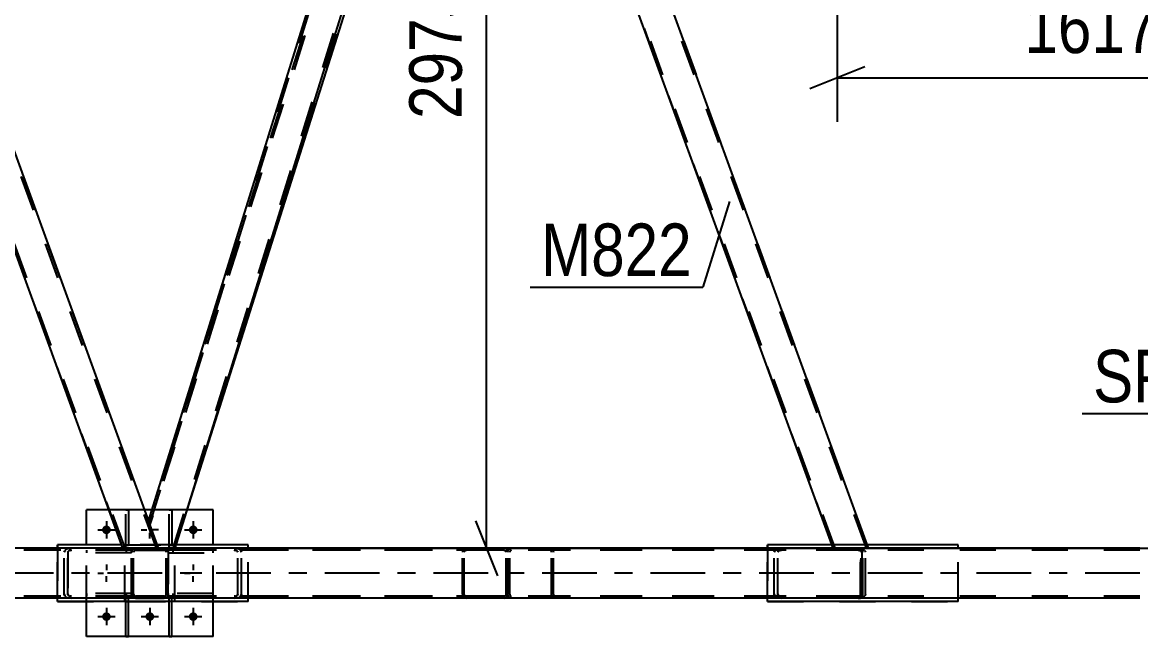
# Model space of a CAD drawing. Header units: millimetres. Extents: x -834 to 355, y -855 to -14.
# Drawn here: x 253.6 to 314.5, y -117.5 to -84.1 of the extents above; entities that cross this region are included whole.
import ezdxf

# ---------------------------------------------------------------- set-up
doc = ezdxf.new("R2010")
doc.units = ezdxf.units.MM
doc.linetypes.add('DXK_LINE_DOT2', pattern=[3.9198, 1.9599, -1.9599])
doc.linetypes.add('DXK_LINE_DOT3', pattern=[5.9187, 2.979, -0.9799, 0.9799, -0.9799])
doc.styles.add('Arial Narrow', font='ARIALN.TTF', dxfattribs={"height": 0.2})

# ---------------------------------------------------------------- blocks, each defined once
blk = doc.blocks.new('Part-570384938-11401 - 10424')
at = {"color": 7, "linetype": 'DXK_LINE_DOT2'}
for p, q in [((259.215, -112.837), (259.215, -110.635)), ((259.215, -110.635), (259.361, -110.635)), ((259.361, -110.635), (259.361, -112.837)), ((259.215, -112.564), (259.361, -112.564)), ((259.361, -112.837), (259.215, -112.837))]:
    blk.add_line(p, q, dxfattribs=at)
blk = doc.blocks.new('Bolt-570384938-10509 - 10424')
at = {"linetype": 'Continuous'}
for points in [[(258.394, -111.726, -1), (257.922, -111.726, -1)], [(263.122, -111.726, -1), (262.649, -111.726, -1)], [(258.394, -116.453, -1), (257.922, -116.453, -1)], [(260.758, -116.453, -1), (260.285, -116.453, -1)], [(263.122, -116.453, -1), (262.649, -116.453, -1)]]:
    blk.add_hatch(color=1, dxfattribs=at).paths.add_polyline_path(points)
at = {"color": 1, "linetype": 'Continuous'}
for p, q in [((258.158, -111.253), (258.158, -112.199)), ((260.522, -111.253), (260.522, -111.568)), ((262.885, -111.253), (262.885, -112.199)), ((257.685, -111.726), (258.631, -111.726)), ((260.049, -111.726), (260.364, -111.726)), ((260.522, -112.199), (260.522, -111.884)), ((260.994, -111.726), (260.68, -111.726)), ((262.413, -111.726), (263.358, -111.726)), ((258.158, -113.617), (258.158, -113.932)), ((262.885, -113.617), (262.885, -113.932)), ((257.685, -114.089), (258, -114.089)), ((258.158, -114.562), (258.158, -114.247)), ((258.631, -114.089), (258.316, -114.089)), ((262.413, -114.089), (262.727, -114.089)), ((262.885, -114.562), (262.885, -114.247)), ((263.358, -114.089), (263.043, -114.089)), ((258.158, -115.98), (258.158, -116.926)), ((260.522, -115.98), (260.522, -116.926)), ((262.885, -115.98), (262.885, -116.926)), ((257.685, -116.453), (258.631, -116.453)), ((260.049, -116.453), (260.994, -116.453)), ((262.413, -116.453), (263.358, -116.453))]:
    blk.add_line(p, q, dxfattribs=at)
blk = doc.blocks.new('Part-570384938-10904 - 10424')
at = {"color": 7, "linetype": 'DXK_LINE_DOT2'}
for p, q in [((263.976, -115.199), (261.522, -115.199)), ((261.522, -115.199), (261.522, -115.344)), ((261.522, -115.344), (263.976, -115.344)), ((261.794, -115.344), (261.794, -115.199)), ((263.976, -115.344), (263.976, -115.199))]:
    blk.add_line(p, q, dxfattribs=at)
blk = doc.blocks.new('Part-570384938-10875 - 10424')
at = {"color": 2, "linetype": 'Continuous'}
for p, q in [((314.467, -112.728), (1.806, -112.727)), ((314.467, -115.455), (1.806, -115.455))]:
    blk.add_line(p, q, dxfattribs=at)
at = {"color": 7, "linetype": 'DXK_LINE_DOT2'}
for p, q in [((314.467, -112.728), (299.458, -112.728)), ((314.467, -112.837), (-0.012, -112.836)), ((314.467, -115.346), (-0.012, -115.346))]:
    blk.add_line(p, q, dxfattribs=at)
at = {"color": 7, "linetype": 'DXK_LINE_DOT3'}
blk.add_line((314.467, -114.091), (-0.012, -114.091), dxfattribs=at)
blk = doc.blocks.new('Part-570384938-11340 - 10424')
at = {"color": 7, "linetype": 'DXK_LINE_DOT2'}
for p, q in [((280.159, -112.744), (280.235, -112.728)), ((299.119, -112.728), (280.235, -112.728)), ((282.319, -112.728), (282.395, -112.744)), ((294.951, -112.728), (294.799, -112.744)), ((299.119, -112.728), (299.253, -112.742)), ((280.036, -112.946), (280.051, -112.862)), ((280.036, -115.237), (280.036, -112.946)), ((280.051, -112.862), (280.094, -112.792)), ((280.094, -112.792), (280.159, -112.744)), ((280.143, -112.904), (280.135, -112.946)), ((280.135, -115.237), (280.135, -112.946)), ((280.164, -112.869), (280.143, -112.904)), ((280.197, -112.845), (280.164, -112.869)), ((280.235, -112.837), (280.197, -112.845)), ((299.119, -112.837), (280.235, -112.837)), ((282.357, -112.845), (282.319, -112.837)), ((282.389, -112.869), (282.357, -112.845)), ((282.411, -112.904), (282.389, -112.869)), ((282.395, -112.744), (282.459, -112.792)), ((282.418, -112.946), (282.411, -112.904)), ((282.418, -115.237), (282.418, -112.946)), ((282.459, -112.792), (282.502, -112.862)), ((282.502, -112.862), (282.518, -112.946)), ((282.518, -115.237), (282.518, -112.946)), ((294.584, -112.862), (294.554, -112.946)), ((294.554, -115.237), (294.554, -112.946)), ((294.752, -112.946), (294.767, -112.904)), ((294.752, -115.237), (294.752, -112.946)), ((294.875, -112.845), (294.951, -112.837)), ((299.119, -112.837), (299.195, -112.845)), ((299.195, -112.845), (299.26, -112.869)), ((299.253, -115.44), (299.253, -112.742)), ((299.262, -112.744), (299.253, -112.742)), ((299.26, -115.314), (299.26, -112.869)), ((299.26, -112.869), (299.278, -112.904)), ((299.327, -112.792), (299.262, -112.744)), ((299.278, -112.904), (299.286, -112.946)), ((299.286, -115.237), (299.286, -112.946)), ((299.37, -112.862), (299.327, -112.792)), ((299.385, -112.946), (299.37, -112.862)), ((299.385, -115.237), (299.385, -112.946)), ((280.051, -115.32), (280.036, -115.237)), ((280.094, -115.391), (280.051, -115.32)), ((280.159, -115.438), (280.094, -115.391)), ((280.135, -115.237), (280.143, -115.278)), ((280.143, -115.278), (280.164, -115.314)), ((280.235, -115.455), (280.159, -115.438)), ((280.164, -115.314), (280.197, -115.337)), ((280.197, -115.337), (280.235, -115.346)), ((299.119, -115.346), (280.235, -115.346)), ((299.119, -115.455), (280.235, -115.455)), ((282.319, -115.346), (282.357, -115.337)), ((282.395, -115.438), (282.319, -115.455)), ((282.357, -115.337), (282.389, -115.314)), ((282.389, -115.314), (282.411, -115.278)), ((282.459, -115.391), (282.395, -115.438)), ((282.411, -115.278), (282.418, -115.237)), ((282.502, -115.32), (282.459, -115.391)), ((282.518, -115.237), (282.502, -115.32)), ((294.554, -115.237), (294.584, -115.32)), ((294.767, -115.278), (294.752, -115.237)), ((294.799, -115.438), (294.951, -115.455)), ((294.951, -115.346), (294.875, -115.337)), ((299.195, -115.337), (299.119, -115.346)), ((299.119, -115.455), (299.253, -115.44)), ((299.26, -115.314), (299.195, -115.337)), ((299.253, -115.44), (299.262, -115.438)), ((299.278, -115.278), (299.26, -115.314)), ((299.262, -115.438), (299.327, -115.391)), ((299.286, -115.237), (299.278, -115.278)), ((299.327, -115.391), (299.37, -115.32)), ((299.37, -115.32), (299.385, -115.237))]:
    blk.add_line(p, q, dxfattribs=at)
for centre, radius, start, end in [((294.86, -113.111), 0.371, 99.5182, 138.0638), ((294.905, -113.028), 0.186, 99.5182, 138.0638), ((294.86, -115.072), 0.371, 221.93623, 260.48184), ((294.905, -115.154), 0.186, 221.93623, 260.48184)]:
    blk.add_arc(centre, radius, start, end, dxfattribs=at)
blk = doc.blocks.new('Part-570384938-10752 - 10424')
at = {"color": 7, "linetype": 'DXK_LINE_DOT2'}
for p, q in [((280.003, -58.637), (278.068, -58.637)), ((278.068, -58.637), (297.756, -112.728)), ((297.872, -112.728), (278.184, -58.637)), ((299.574, -112.728), (279.887, -58.637)), ((299.69, -112.728), (280.003, -58.637)), ((297.756, -112.728), (299.69, -112.728)), ((297.773, -112.728), (297.756, -112.728))]:
    blk.add_line(p, q, dxfattribs=at)
blk = doc.blocks.new('Part-570384938-10775 - 10424')
at = {"color": 7, "linetype": 'DXK_LINE_DOT2'}
for p, q in [((265.882, -112.546), (255.493, -112.546)), ((255.493, -112.546), (255.493, -115.637)), ((265.882, -115.637), (265.882, -112.546)), ((255.493, -115.637), (265.882, -115.637))]:
    blk.add_line(p, q, dxfattribs=at)
blk = doc.blocks.new('Part-570384938-10821 - 10424')
at = {"color": 7, "linetype": 'DXK_LINE_DOT2'}
for p, q in [((259.74, -112.726), (259.656, -112.742)), ((259.656, -112.742), (259.74, -112.726)), ((261.303, -112.726), (259.74, -112.726)), ((261.387, -112.742), (261.303, -112.726)), ((261.303, -112.726), (261.387, -112.742)), ((259.538, -112.861), (259.522, -112.944)), ((259.522, -112.944), (259.538, -112.861)), ((259.522, -115.235), (259.522, -112.944)), ((259.639, -112.902), (259.631, -112.944)), ((259.631, -115.235), (259.631, -112.944)), ((259.663, -112.867), (259.639, -112.902)), ((259.698, -112.843), (259.663, -112.867)), ((259.74, -112.835), (259.698, -112.843)), ((261.303, -112.835), (259.74, -112.835)), ((261.345, -112.843), (261.303, -112.835)), ((261.381, -112.867), (261.345, -112.843)), ((261.404, -112.902), (261.381, -112.867)), ((261.413, -112.944), (261.404, -112.902)), ((261.413, -115.235), (261.413, -112.944)), ((261.522, -112.944), (261.505, -112.861)), ((261.505, -112.861), (261.522, -112.944)), ((261.522, -115.235), (261.522, -112.944)), ((259.522, -115.235), (259.538, -115.318)), ((259.538, -115.318), (259.522, -115.235)), ((259.631, -115.235), (259.639, -115.277)), ((259.639, -115.277), (259.663, -115.312)), ((259.656, -115.437), (259.74, -115.453)), ((259.74, -115.453), (259.656, -115.437)), ((259.663, -115.312), (259.698, -115.336)), ((259.698, -115.336), (259.74, -115.344)), ((261.303, -115.344), (259.74, -115.344)), ((261.303, -115.453), (259.74, -115.453)), ((261.303, -115.344), (261.345, -115.336)), ((261.303, -115.453), (261.387, -115.437)), ((261.387, -115.437), (261.303, -115.453)), ((261.345, -115.336), (261.381, -115.312)), ((261.381, -115.312), (261.404, -115.277)), ((261.404, -115.277), (261.413, -115.235)), ((261.505, -115.318), (261.522, -115.235)), ((261.522, -115.235), (261.505, -115.318))]:
    blk.add_line(p, q, dxfattribs=at)
at = {"color": 7, "linetype": 'DXK_LINE_DOT3'}
blk.add_line((260.522, -114.089), (260.522, -114.089), dxfattribs=at)
at = {"color": 7, "linetype": 'DXK_LINE_DOT2'}
for centre, start, end in [((259.74, -112.944), 112.50001, 157.50001), ((259.74, -112.944), 112.50001, 157.50001), ((261.303, -112.944), 22.50001, 67.50001), ((261.303, -112.944), 22.50001, 67.50001), ((259.74, -115.235), 202.50001, 247.50001), ((259.74, -115.235), 202.50001, 247.50001), ((261.303, -115.235), 292.50001, 337.50001), ((261.303, -115.235), 292.50001, 337.50001)]:
    blk.add_arc(centre, 0.218, start, end, dxfattribs=at)
blk = doc.blocks.new('Part-570384938-10836 - 10424')
at = {"color": 2, "linetype": 'Continuous'}
for p, q in [((277.755, -57.727), (277.737, -57.727)), ((277.755, -57.727), (279.529, -57.727)), ((279.672, -57.727), (279.529, -57.727)), ((299.69, -112.728), (279.672, -57.727)), ((297.755, -112.728), (278.44, -59.659))]:
    blk.add_line(p, q, dxfattribs=at)
at = {"color": 7, "linetype": 'DXK_LINE_DOT2'}
for p, q in [((278.44, -59.659), (277.737, -57.727)), ((297.872, -112.728), (277.853, -57.727)), ((299.574, -112.728), (279.556, -57.727)), ((279.654, -57.727), (279.604, -57.727)), ((279.672, -57.727), (279.654, -57.727)), ((297.755, -112.728), (299.69, -112.728)), ((297.755, -112.728), (297.773, -112.728))]:
    blk.add_line(p, q, dxfattribs=at)
blk = doc.blocks.new('Part-570384938-10841 - 10424')
at = {"color": 2, "linetype": 'Continuous'}
for p, q in [((239.057, -57.727), (239.04, -57.727)), ((240.831, -57.727), (239.057, -57.727)), ((240.975, -57.727), (240.831, -57.727)), ((240.975, -57.727), (260.455, -111.25)), ((259.058, -112.728), (239.743, -59.659))]:
    blk.add_line(p, q, dxfattribs=at)
at = {"color": 7, "linetype": 'DXK_LINE_DOT2'}
for p, q in [((239.743, -59.659), (239.04, -57.727)), ((259.174, -112.728), (239.156, -57.727)), ((260.877, -112.728), (240.858, -57.727)), ((240.957, -57.727), (240.907, -57.727)), ((240.975, -57.727), (240.957, -57.727)), ((260.993, -112.728), (260.455, -111.25)), ((259.058, -112.728), (260.993, -112.728)), ((259.058, -112.728), (259.076, -112.728))]:
    blk.add_line(p, q, dxfattribs=at)
blk = doc.blocks.new('Part-570384938-10870 - 10424')
at = {"color": 7, "linetype": 'DXK_LINE_DOT2'}
for p, q in [((314.467, -112.728), (0.163, -112.728)), ((314.467, -112.837), (0.163, -112.837)), ((314.467, -115.346), (0.163, -115.346)), ((314.467, -115.455), (23.308, -115.455)), ((304.58, -115.455), (216.795, -115.455))]:
    blk.add_line(p, q, dxfattribs=at)
at = {"color": 2, "linetype": 'Continuous'}
blk.add_line((314.467, -115.455), (304.58, -115.455), dxfattribs=at)
blk = doc.blocks.new('Part-570384938-10898 - 10424')
at = {"color": 2, "linetype": 'Continuous'}
for p, q in [((257.067, -112.546), (257.067, -110.635)), ((258.296, -110.635), (257.067, -110.635)), ((260.647, -110.635), (260.231, -110.635)), ((263.976, -110.635), (262.572, -110.635)), ((263.976, -112.546), (263.976, -110.635)), ((257.067, -117.544), (257.067, -115.637)), ((263.976, -117.544), (263.976, -115.637)), ((263.976, -117.544), (257.067, -117.544))]:
    blk.add_line(p, q, dxfattribs=at)
at = {"color": 7, "linetype": 'DXK_LINE_DOT2'}
for p, q in [((260.231, -110.635), (258.296, -110.635)), ((262.572, -110.635), (260.647, -110.635)), ((257.067, -115.637), (257.067, -112.546)), ((263.976, -115.637), (263.976, -112.546))]:
    blk.add_line(p, q, dxfattribs=at)
blk = doc.blocks.new('Part-570384938-10901 - 10424')
at = {"color": 7, "linetype": 'DXK_LINE_DOT2'}
for p, q in [((259.522, -112.835), (257.067, -112.835)), ((257.067, -112.835), (257.067, -112.98)), ((259.522, -112.98), (257.067, -112.98)), ((259.249, -112.98), (259.249, -112.835)), ((259.522, -112.98), (259.522, -112.835))]:
    blk.add_line(p, q, dxfattribs=at)
blk = doc.blocks.new('Part-570384938-10907 - 10424')
at = {"color": 7, "linetype": 'DXK_LINE_DOT2'}
for p, q in [((263.976, -112.835), (261.522, -112.835)), ((261.522, -112.835), (261.522, -112.98)), ((261.522, -112.98), (263.976, -112.98)), ((261.794, -112.98), (261.794, -112.835)), ((263.976, -112.98), (263.976, -112.835))]:
    blk.add_line(p, q, dxfattribs=at)
blk = doc.blocks.new('Part-570384938-10946 - 10424')
at = {"color": 7, "linetype": 'DXK_LINE_DOT2'}
for p, q in [((261.579, -112.837), (261.579, -110.635)), ((261.579, -110.635), (261.724, -110.635)), ((261.724, -110.635), (261.724, -112.837)), ((261.579, -112.564), (261.724, -112.564)), ((261.724, -112.837), (261.579, -112.837))]:
    blk.add_line(p, q, dxfattribs=at)
blk = doc.blocks.new('Part-570384938-10957 - 10424')
at = {"color": 2, "linetype": 'Continuous'}
for p, q in [((258.992, -112.546), (255.493, -112.546)), ((255.493, -112.728), (255.493, -112.546)), ((265.882, -112.546), (261.956, -112.546)), ((265.882, -112.728), (265.882, -112.546)), ((255.493, -115.637), (255.493, -115.455)), ((265.882, -115.637), (255.493, -115.637)), ((265.882, -115.637), (265.882, -115.455))]:
    blk.add_line(p, q, dxfattribs=at)
at = {"color": 7, "linetype": 'DXK_LINE_DOT2'}
for p, q in [((255.493, -115.455), (255.493, -112.728)), ((261.956, -112.546), (258.992, -112.546)), ((265.882, -115.455), (265.882, -112.728))]:
    blk.add_line(p, q, dxfattribs=at)
blk = doc.blocks.new('Part-570384938-11031 - 10424')
at = {"color": 7, "linetype": 'DXK_LINE_DOT2'}
for p, q in [((259.522, -115.199), (257.067, -115.199)), ((257.067, -115.199), (257.067, -115.344)), ((259.522, -115.344), (257.067, -115.344)), ((259.249, -115.344), (259.249, -115.199)), ((259.522, -115.344), (259.522, -115.199))]:
    blk.add_line(p, q, dxfattribs=at)
blk = doc.blocks.new('Part-570384938-11038 - 10424')
at = {"color": 7, "linetype": 'DXK_LINE_DOT2'}
for p, q in [((222.256, -112.728), (222.104, -112.744)), ((259.527, -112.728), (222.256, -112.728)), ((226.576, -112.744), (226.424, -112.728)), ((256.102, -112.744), (256.254, -112.728)), ((259.527, -115.455), (259.527, -112.728)), ((221.889, -112.862), (221.859, -112.946)), ((221.859, -115.237), (221.859, -112.946)), ((222.057, -112.946), (222.072, -112.904)), ((222.057, -115.237), (222.057, -112.946)), ((222.18, -112.845), (222.256, -112.837)), ((259.527, -112.837), (222.256, -112.837)), ((226.424, -112.837), (226.5, -112.845)), ((226.608, -112.904), (226.623, -112.946)), ((226.623, -115.237), (226.623, -112.946)), ((226.821, -112.946), (226.791, -112.862)), ((226.821, -115.237), (226.821, -112.946)), ((255.857, -112.946), (255.887, -112.862)), ((255.857, -115.237), (255.857, -112.946)), ((256.07, -112.904), (256.055, -112.946)), ((256.055, -112.946), (256.055, -115.237)), ((256.254, -112.837), (256.178, -112.845)), ((221.859, -115.237), (221.889, -115.32)), ((222.072, -115.278), (222.057, -115.237)), ((222.104, -115.438), (222.256, -115.455)), ((222.256, -115.346), (222.18, -115.337)), ((259.527, -115.346), (222.256, -115.346)), ((259.527, -115.455), (222.256, -115.455)), ((226.5, -115.337), (226.424, -115.346)), ((226.424, -115.455), (226.576, -115.438)), ((226.623, -115.237), (226.608, -115.278)), ((226.791, -115.32), (226.821, -115.237)), ((255.887, -115.32), (255.857, -115.237)), ((256.055, -115.237), (256.07, -115.278)), ((256.254, -115.455), (256.102, -115.438)), ((256.178, -115.337), (256.254, -115.346))]:
    blk.add_line(p, q, dxfattribs=at)
for centre, radius, start, end in [((222.165, -113.11), 0.371, 99.5182, 138.0638), ((222.21, -113.028), 0.186, 99.5182, 138.0638), ((226.47, -113.028), 0.186, 41.93623, 80.48184), ((226.515, -113.11), 0.371, 41.93623, 80.48184), ((256.163, -113.11), 0.371, 99.5182, 138.0638), ((256.208, -113.028), 0.186, 99.5182, 138.0638), ((222.165, -115.072), 0.371, 221.93623, 260.48184), ((222.21, -115.154), 0.186, 221.93623, 260.48184), ((226.47, -115.154), 0.186, 279.5182, 318.0638), ((226.515, -115.072), 0.371, 279.5182, 318.0638), ((256.163, -115.072), 0.371, 221.93623, 260.48184), ((256.208, -115.154), 0.186, 221.93623, 260.48184)]:
    blk.add_arc(centre, radius, start, end, dxfattribs=at)
blk = doc.blocks.new('Part-570384938-11044 - 10424')
at = {"color": 7, "linetype": 'DXK_LINE_DOT2'}
for p, q in [((259.745, -112.726), (259.662, -112.743)), ((259.662, -112.743), (259.745, -112.726)), ((261.309, -112.726), (259.745, -112.726)), ((261.392, -112.743), (261.309, -112.726)), ((261.309, -112.726), (261.392, -112.743)), ((259.527, -112.944), (259.544, -112.861)), ((259.543, -112.862), (259.527, -112.944)), ((259.527, -115.235), (259.527, -112.944)), ((259.544, -112.861), (259.543, -112.862)), ((259.644, -112.902), (259.636, -112.944)), ((259.636, -115.235), (259.636, -112.944)), ((259.668, -112.867), (259.644, -112.902)), ((259.703, -112.843), (259.668, -112.867)), ((259.745, -112.835), (259.703, -112.843)), ((259.745, -112.835), (261.309, -112.835)), ((261.309, -112.835), (259.745, -112.835)), ((261.351, -112.843), (261.309, -112.835)), ((261.386, -112.867), (261.351, -112.843)), ((261.41, -112.902), (261.386, -112.867)), ((261.418, -112.944), (261.41, -112.902)), ((261.418, -115.235), (261.418, -112.944)), ((261.511, -112.862), (261.51, -112.861)), ((261.51, -112.861), (261.527, -112.944)), ((261.527, -112.944), (261.511, -112.862)), ((261.527, -115.235), (261.527, -112.944)), ((259.527, -115.235), (259.544, -115.318)), ((259.544, -115.318), (259.527, -115.235)), ((259.636, -115.235), (259.644, -115.277)), ((259.644, -115.277), (259.668, -115.312)), ((259.662, -115.437), (259.745, -115.453)), ((259.745, -115.453), (259.662, -115.437)), ((259.668, -115.312), (259.703, -115.336)), ((259.703, -115.336), (259.745, -115.344)), ((259.745, -115.344), (261.309, -115.344)), ((259.745, -115.344), (261.309, -115.344)), ((259.745, -115.453), (261.309, -115.453)), ((259.745, -115.453), (261.309, -115.453)), ((261.309, -115.344), (261.351, -115.336)), ((261.309, -115.453), (261.392, -115.437)), ((261.392, -115.437), (261.309, -115.453)), ((261.351, -115.336), (261.386, -115.312)), ((261.386, -115.312), (261.41, -115.277)), ((261.41, -115.277), (261.418, -115.235)), ((261.51, -115.318), (261.527, -115.235)), ((261.527, -115.235), (261.51, -115.318))]:
    blk.add_line(p, q, dxfattribs=at)
for centre, start, end in [((259.745, -112.944), 112.50001, 157.50001), ((259.745, -112.944), 112.50001, 157.50001), ((261.309, -112.944), 22.50001, 67.50001), ((261.309, -112.944), 22.50001, 67.50001), ((259.745, -115.235), 202.50001, 247.50001), ((259.745, -115.235), 202.50001, 247.50001), ((261.309, -115.235), 292.50001, 337.50001), ((261.309, -115.235), 292.50001, 337.50001)]:
    blk.add_arc(centre, 0.218, start, end, dxfattribs=at)
blk = doc.blocks.new('Part-570384938-11114 - 10424')
at = {"color": 7, "linetype": 'DXK_LINE_DOT2'}
for p, q in [((241.306, -58.637), (239.371, -58.637)), ((239.371, -58.637), (259.058, -112.728)), ((259.174, -112.728), (239.487, -58.637)), ((260.877, -112.728), (241.189, -58.637)), ((260.993, -112.728), (241.306, -58.637)), ((259.058, -112.728), (260.993, -112.728)), ((259.076, -112.728), (259.058, -112.728))]:
    blk.add_line(p, q, dxfattribs=at)
blk = doc.blocks.new('Part-570384938-11147 - 10424')
at = {"color": 7, "linetype": 'DXK_LINE_DOT2'}
for p, q in [((241.461, -112.744), (241.537, -112.728)), ((259.527, -112.728), (241.537, -112.728)), ((243.622, -112.728), (243.698, -112.744)), ((256.253, -112.728), (256.101, -112.744)), ((259.527, -115.455), (259.527, -112.728)), ((241.339, -112.946), (241.354, -112.862)), ((241.339, -115.237), (241.339, -112.946)), ((241.354, -112.862), (241.397, -112.791)), ((241.397, -112.791), (241.461, -112.744)), ((241.446, -112.904), (241.438, -112.946)), ((241.438, -115.237), (241.438, -112.946)), ((241.467, -112.869), (241.446, -112.904)), ((241.499, -112.845), (241.467, -112.869)), ((241.537, -112.837), (241.499, -112.845)), ((259.527, -112.837), (241.537, -112.837)), ((243.66, -112.845), (243.622, -112.837)), ((243.692, -112.869), (243.66, -112.845)), ((243.713, -112.904), (243.692, -112.869)), ((243.698, -112.744), (243.762, -112.791)), ((243.721, -112.946), (243.713, -112.904)), ((243.721, -115.237), (243.721, -112.946)), ((243.762, -112.791), (243.805, -112.862)), ((243.805, -112.862), (243.82, -112.946)), ((243.82, -115.237), (243.82, -112.946)), ((255.886, -112.862), (255.856, -112.946)), ((255.856, -115.237), (255.856, -112.946)), ((256.055, -112.946), (256.07, -112.904)), ((256.055, -115.237), (256.055, -112.946)), ((256.177, -112.845), (256.253, -112.837)), ((241.354, -115.32), (241.339, -115.237)), ((241.397, -115.391), (241.354, -115.32)), ((241.461, -115.438), (241.397, -115.391)), ((241.438, -115.237), (241.446, -115.278)), ((241.446, -115.278), (241.467, -115.314)), ((241.537, -115.455), (241.461, -115.438)), ((241.467, -115.314), (241.499, -115.337)), ((241.499, -115.337), (241.537, -115.346)), ((259.527, -115.346), (241.537, -115.346)), ((259.527, -115.455), (241.537, -115.455)), ((243.622, -115.346), (243.66, -115.337)), ((243.698, -115.438), (243.622, -115.455)), ((243.66, -115.337), (243.692, -115.314)), ((243.692, -115.314), (243.713, -115.278)), ((243.762, -115.391), (243.698, -115.438)), ((243.713, -115.278), (243.721, -115.237)), ((243.805, -115.32), (243.762, -115.391)), ((243.82, -115.237), (243.805, -115.32)), ((255.856, -115.237), (255.886, -115.32)), ((256.07, -115.278), (256.055, -115.237)), ((256.101, -115.438), (256.253, -115.455)), ((256.253, -115.346), (256.177, -115.337))]:
    blk.add_line(p, q, dxfattribs=at)
for centre, radius, start, end in [((256.163, -113.11), 0.371, 99.5182, 138.0638), ((256.208, -113.028), 0.186, 99.5182, 138.0638), ((256.163, -115.072), 0.371, 221.93623, 260.48184), ((256.208, -115.154), 0.186, 221.93623, 260.48184)]:
    blk.add_arc(centre, radius, start, end, dxfattribs=at)
blk = doc.blocks.new('Part-570384938-11323 - 10424')
at = {"color": 2, "linetype": 'Continuous'}
for p, q in [((260.455, -111.25), (277.138, -57.727)), ((277.737, -57.727), (277.138, -57.727)), ((278.317, -59.321), (277.737, -57.727)), ((261.899, -112.728), (278.44, -59.659)), ((278.44, -59.659), (278.317, -59.321)), ((260.993, -112.728), (260.455, -111.25))]:
    blk.add_line(p, q, dxfattribs=at)
at = {"color": 7, "linetype": 'DXK_LINE_DOT2'}
for p, q in [((260.517, -111.419), (277.252, -57.727)), ((277.155, -57.727), (277.138, -57.727)), ((261.785, -112.728), (278.379, -59.49)), ((278.44, -59.659), (278.364, -59.451)), ((261.899, -112.728), (260.993, -112.728))]:
    blk.add_line(p, q, dxfattribs=at)
blk = doc.blocks.new('Part-570384938-11260 - 10424')
at = {"color": 7, "linetype": 'DXK_LINE_DOT2'}
for p, q in [((261.725, -115.346), (261.579, -115.346)), ((261.579, -115.637), (261.579, -115.346)), ((261.579, -115.619), (261.725, -115.619)), ((261.725, -115.637), (261.725, -115.346))]:
    blk.add_line(p, q, dxfattribs=at)
at = {"color": 2, "linetype": 'Continuous'}
for p, q in [((261.579, -117.544), (261.579, -115.637)), ((261.724, -117.544), (261.725, -115.637)), ((261.579, -117.544), (261.724, -117.544))]:
    blk.add_line(p, q, dxfattribs=at)
blk = doc.blocks.new('Part-570384938-11278 - 10424')
at = {"color": 7, "linetype": 'DXK_LINE_DOT2'}
for p, q in [((259.158, -115.635), (259.158, -112.544)), ((259.158, -112.544), (261.885, -112.544)), ((261.885, -115.635), (261.885, -112.544)), ((259.158, -115.635), (261.885, -115.635))]:
    blk.add_line(p, q, dxfattribs=at)
blk = doc.blocks.new('Part-570384938-11318 - 10424')
at = {"color": 7, "linetype": 'DXK_LINE_DOT2'}
for p, q in [((277.153, -58.637), (260.463, -111.271)), ((277.268, -58.637), (260.524, -111.439)), ((277.153, -58.637), (278.068, -58.637)), ((278.068, -58.637), (278.598, -60.094)), ((261.794, -112.728), (278.537, -59.926)), ((260.993, -112.728), (260.463, -111.271)), ((261.908, -112.728), (260.993, -112.728)), ((261.908, -112.728), (261.966, -112.546))]:
    blk.add_line(p, q, dxfattribs=at)
at = {"color": 2, "linetype": 'Continuous'}
blk.add_line((261.966, -112.546), (278.598, -60.094), dxfattribs=at)
blk = doc.blocks.new('Part-570384938-11337 - 10424')
at = {"color": 7, "linetype": 'DXK_LINE_DOT2'}
for p, q in [((299.12, -112.728), (261.527, -112.728)), ((261.527, -112.728), (261.527, -115.455)), ((265.274, -112.744), (265.122, -112.728)), ((294.799, -112.744), (294.951, -112.728)), ((299.12, -112.728), (299.272, -112.744)), ((299.12, -112.837), (261.527, -112.837)), ((265.122, -112.837), (265.198, -112.845)), ((265.305, -112.904), (265.32, -112.946)), ((265.32, -115.237), (265.32, -112.946)), ((265.519, -112.946), (265.489, -112.862)), ((265.519, -115.237), (265.519, -112.946)), ((294.554, -112.946), (294.584, -112.862)), ((294.554, -115.237), (294.554, -112.946)), ((294.768, -112.904), (294.752, -112.946)), ((294.752, -115.237), (294.752, -112.946)), ((294.951, -112.837), (294.875, -112.845)), ((299.196, -112.845), (299.12, -112.837)), ((299.318, -112.946), (299.303, -112.904)), ((299.318, -112.946), (299.318, -115.237)), ((299.486, -112.862), (299.517, -112.946)), ((299.517, -115.237), (299.517, -112.946)), ((299.12, -115.346), (261.527, -115.346)), ((299.12, -115.455), (261.527, -115.455)), ((265.198, -115.337), (265.122, -115.346)), ((265.122, -115.455), (265.274, -115.438)), ((265.32, -115.237), (265.305, -115.278)), ((265.489, -115.32), (265.519, -115.237)), ((294.584, -115.32), (294.554, -115.237)), ((294.752, -115.237), (294.768, -115.278)), ((294.951, -115.455), (294.799, -115.438)), ((294.875, -115.337), (294.951, -115.346)), ((299.12, -115.346), (299.196, -115.337)), ((299.272, -115.438), (299.12, -115.455)), ((299.303, -115.278), (299.318, -115.237)), ((299.517, -115.237), (299.486, -115.32))]:
    blk.add_line(p, q, dxfattribs=at)
for centre, radius, start, end in [((265.167, -113.028), 0.186, 41.93623, 80.48184), ((265.212, -113.111), 0.371, 41.93623, 80.48184), ((294.86, -113.11), 0.371, 99.5182, 138.0638), ((294.906, -113.028), 0.186, 99.5182, 138.0638), ((299.165, -113.028), 0.186, 41.93623, 80.48184), ((299.21, -113.11), 0.371, 41.93623, 80.48184), ((265.167, -115.154), 0.186, 279.5182, 318.0638), ((265.212, -115.072), 0.371, 279.5182, 318.0638), ((294.86, -115.072), 0.371, 221.93623, 260.48184), ((294.906, -115.154), 0.186, 221.93623, 260.48184), ((299.165, -115.154), 0.186, 279.5182, 318.0638), ((299.21, -115.072), 0.371, 279.5182, 318.0638)]:
    blk.add_arc(centre, radius, start, end, dxfattribs=at)
blk = doc.blocks.new('Part-570384938-11389 - 10424')
at = {"color": 7, "linetype": 'DXK_LINE_DOT2'}
for p, q in [((261.527, -115.455), (261.527, -112.728)), ((279.838, -112.728), (261.527, -112.728)), ((265.121, -112.728), (265.273, -112.744)), ((277.753, -112.728), (277.677, -112.744)), ((279.914, -112.744), (279.838, -112.728)), ((279.838, -112.837), (261.527, -112.837)), ((265.197, -112.845), (265.121, -112.837)), ((265.32, -112.946), (265.305, -112.904)), ((265.32, -115.237), (265.32, -112.946)), ((265.488, -112.862), (265.518, -112.946)), ((265.518, -115.237), (265.518, -112.946)), ((277.57, -112.862), (277.555, -112.946)), ((277.555, -115.237), (277.555, -112.946)), ((277.613, -112.792), (277.57, -112.862)), ((277.677, -112.744), (277.613, -112.792)), ((277.654, -112.946), (277.662, -112.904)), ((277.654, -115.237), (277.654, -112.946)), ((277.662, -112.904), (277.683, -112.869)), ((277.683, -112.869), (277.715, -112.845)), ((277.715, -112.845), (277.753, -112.837)), ((279.838, -112.837), (279.876, -112.845)), ((279.876, -112.845), (279.908, -112.869)), ((279.908, -112.869), (279.929, -112.904)), ((279.978, -112.792), (279.914, -112.744)), ((279.929, -112.904), (279.937, -112.946)), ((279.937, -115.237), (279.937, -112.946)), ((280.021, -112.862), (279.978, -112.792)), ((280.036, -112.946), (280.021, -112.862)), ((280.036, -115.237), (280.036, -112.946)), ((279.838, -115.346), (261.527, -115.346)), ((279.838, -115.455), (261.527, -115.455)), ((265.121, -115.346), (265.197, -115.337)), ((265.273, -115.438), (265.121, -115.455)), ((265.305, -115.278), (265.32, -115.237)), ((265.518, -115.237), (265.488, -115.32)), ((277.555, -115.237), (277.57, -115.32)), ((277.57, -115.32), (277.613, -115.391)), ((277.613, -115.391), (277.677, -115.438)), ((277.662, -115.278), (277.654, -115.237)), ((277.683, -115.314), (277.662, -115.278)), ((277.677, -115.438), (277.753, -115.455)), ((277.715, -115.337), (277.683, -115.314)), ((277.753, -115.346), (277.715, -115.337)), ((279.876, -115.337), (279.838, -115.346)), ((279.838, -115.455), (279.914, -115.438)), ((279.908, -115.314), (279.876, -115.337)), ((279.929, -115.278), (279.908, -115.314)), ((279.914, -115.438), (279.978, -115.391)), ((279.937, -115.237), (279.929, -115.278)), ((279.978, -115.391), (280.021, -115.32)), ((280.021, -115.32), (280.036, -115.237))]:
    blk.add_line(p, q, dxfattribs=at)
for centre, radius, start, end in [((265.167, -113.028), 0.186, 41.93623, 80.48184), ((265.212, -113.111), 0.371, 41.93623, 80.48184), ((265.167, -115.154), 0.186, 279.5182, 318.0638), ((265.212, -115.072), 0.371, 279.5182, 318.0638)]:
    blk.add_arc(centre, radius, start, end, dxfattribs=at)
blk = doc.blocks.new('Part-570384938-11392 - 10424')
at = {"color": 7, "linetype": 'DXK_LINE_DOT2'}
for p, q in [((304.579, -112.546), (294.19, -112.546)), ((294.19, -112.546), (294.19, -115.637)), ((304.579, -115.637), (304.579, -112.546)), ((294.19, -115.637), (304.579, -115.637))]:
    blk.add_line(p, q, dxfattribs=at)
blk = doc.blocks.new('Part-570384938-11395 - 10424')
at = {"color": 2, "linetype": 'Continuous'}
for p, q in [((297.689, -112.546), (294.19, -112.546)), ((294.19, -112.728), (294.19, -112.546)), ((304.58, -112.546), (299.624, -112.546)), ((304.58, -112.728), (304.58, -112.546)), ((294.19, -115.637), (294.19, -115.455)), ((304.58, -115.637), (294.19, -115.637)), ((304.58, -115.637), (304.58, -115.455))]:
    blk.add_line(p, q, dxfattribs=at)
at = {"color": 7, "linetype": 'DXK_LINE_DOT2'}
for p, q in [((294.19, -115.455), (294.19, -112.728)), ((299.624, -112.546), (297.689, -112.546)), ((304.58, -115.455), (304.58, -112.728))]:
    blk.add_line(p, q, dxfattribs=at)
blk = doc.blocks.new('Part-570384938-11398 - 10424')
at = {"color": 2, "linetype": 'Continuous'}
for p, q in [((259.215, -117.544), (259.216, -115.637)), ((259.361, -117.544), (259.361, -115.637)), ((259.215, -117.544), (259.361, -117.544))]:
    blk.add_line(p, q, dxfattribs=at)
at = {"color": 7, "linetype": 'DXK_LINE_DOT2'}
for p, q in [((259.361, -115.346), (259.216, -115.346)), ((259.216, -115.637), (259.216, -115.346)), ((259.216, -115.619), (259.361, -115.619)), ((259.361, -115.637), (259.361, -115.346))]:
    blk.add_line(p, q, dxfattribs=at)
blk = doc.blocks.new('StraightDimension-570384938-11516 - 10424')
at = {"color": 7, "linetype": 'Continuous'}
blk.add_line((280.078, -112.728), (342.462, -112.728), dxfattribs=at)
blk = doc.blocks.new('StraightDimension-570384938-63209 - 10424')
at = {"color": 7, "linetype": 'Continuous'}
for p, q in [((297.987, -59.637), (297.987, -89.504)), ((325.694, -111.728), (325.694, -84.254)), ((299.487, -86.504), (296.487, -87.704)), ((324.194, -87.704), (327.194, -86.504)), ((297.987, -87.104), (325.694, -87.104))]:
    blk.add_line(p, q, dxfattribs=at)
at = {"color": 0}
blk.add_wipeout([(316.097, -86.354), (316.097, -82.154), (307.584, -82.154), (307.584, -86.354)], dxfattribs=at)
at = {"color": 3, "style": 'Arial Narrow'}
blk.add_text('1617', height=2.8633, dxfattribs=at).set_placement((308.184, -85.754))
blk = doc.blocks.new('StraightDimension-570384938-11527 - 10424')
at = {"color": 7, "linetype": 'Continuous'}
for p, q in [((279.473, -60.137), (278.273, -57.137)), ((278.429, -58.637), (281.273, -58.637)), ((278.873, -112.728), (278.873, -58.637)), ((278.273, -111.228), (279.473, -114.228)), ((266.374, -112.728), (281.273, -112.728))]:
    blk.add_line(p, q, dxfattribs=at)
at = {"color": 0}
blk.add_wipeout([(278.123, -81.426), (273.923, -81.426), (273.923, -89.939), (278.123, -89.939)], dxfattribs=at)
at = {"color": 3, "style": 'Arial Narrow'}
blk.add_text('2975', height=2.8633, rotation=90.00021, dxfattribs=at).set_placement((277.523, -89.339))
blk = doc.blocks.new('StraightDimension-570384938-63217 - 10424')
at = {"color": 7, "linetype": 'Continuous'}
for p, q in [((304.34, -58.727), (304.34, -80.999)), ((326.778, -111.728), (326.778, -75.749)), ((305.84, -77.999), (302.84, -79.199)), ((325.278, -79.199), (328.278, -77.999)), ((304.34, -78.599), (326.778, -78.599))]:
    blk.add_line(p, q, dxfattribs=at)
at = {"color": 0}
blk.add_wipeout([(319.815, -77.849), (319.815, -73.649), (311.303, -73.649), (311.303, -77.849)], dxfattribs=at)
at = {"color": 3, "style": 'Arial Narrow'}
blk.add_text('1328', height=2.8633, dxfattribs=at).set_placement((311.903, -77.249))
blk = doc.blocks.new('Mark-570384938-10832 - 10424')
at = {"color": 30, "linetype": 'Continuous'}
for p in [(292.116, -93.835), (281.241, -98.503)]:
    blk.add_line(p, (290.664, -98.503), dxfattribs=at)
at = {"color": 0}
blk.add_wipeout([(290.064, -97.903), (290.064, -94.903), (281.841, -94.903), (281.841, -97.903)], dxfattribs=at)
blk.add_wipeout([(290.064, -97.903), (290.064, -94.903), (281.841, -94.903), (281.841, -97.903)], dxfattribs=at)
at = {"color": 3, "style": 'Arial Narrow'}
blk.add_text('M822', height=2.8633, dxfattribs=at).set_placement((281.841, -97.903))
blk = doc.blocks.new('Mark-570384938-11130 - 10424')
at = {"color": 30, "linetype": 'Continuous'}
for p in [(311.325, -105.383), (325.853, -110.853)]:
    blk.add_line(p, (320.564, -105.383), dxfattribs=at)
at = {"color": 0}
blk.add_wipeout([(319.964, -104.783), (319.964, -101.783), (311.925, -101.783), (311.925, -104.783)], dxfattribs=at)
blk.add_wipeout([(319.964, -104.783), (319.964, -101.783), (311.925, -101.783), (311.925, -104.783)], dxfattribs=at)
at = {"color": 3, "style": 'Arial Narrow'}
blk.add_text('SP20', height=2.8633, dxfattribs=at).set_placement((311.925, -104.783))

msp = doc.modelspace()

# ---------------------------------------------------------------- block references
for name in ['Part-570384938-10841 - 10424', 'Part-570384938-11323 - 10424', 'Part-570384938-10836 - 10424', 'Part-570384938-11114 - 10424', 'Part-570384938-11318 - 10424', 'Part-570384938-10752 - 10424', 'Part-570384938-10898 - 10424', 'Part-570384938-11401 - 10424', 'Part-570384938-10946 - 10424', 'Bolt-570384938-10509 - 10424', 'Part-570384938-10875 - 10424', 'Part-570384938-10870 - 10424', 'Part-570384938-11038 - 10424', 'Part-570384938-11147 - 10424', 'Part-570384938-10775 - 10424', 'Part-570384938-10957 - 10424', 'Part-570384938-11278 - 10424', 'Part-570384938-10821 - 10424', 'Part-570384938-11044 - 10424', 'Part-570384938-11337 - 10424', 'Part-570384938-11389 - 10424', 'Part-570384938-11340 - 10424', 'Part-570384938-11392 - 10424', 'Part-570384938-11395 - 10424', 'Part-570384938-10901 - 10424', 'Part-570384938-10907 - 10424', 'Part-570384938-11031 - 10424', 'Part-570384938-11398 - 10424', 'Part-570384938-10904 - 10424', 'Part-570384938-11260 - 10424']:
    msp.add_blockref(name, (0, 0))

# ---------------------------------------------------------------- next in the draw order: block references
msp.add_blockref('StraightDimension-570384938-11516 - 10424', (0, 0))

# ---------------------------------------------------------------- next in the draw order: block references
for name in ['StraightDimension-570384938-11527 - 10424', 'StraightDimension-570384938-63209 - 10424']:
    msp.add_blockref(name, (0, 0))

# ---------------------------------------------------------------- next in the draw order: block references
for name in ['StraightDimension-570384938-63217 - 10424', 'Mark-570384938-10832 - 10424']:
    msp.add_blockref(name, (0, 0))

# ---------------------------------------------------------------- next in the draw order: block references
msp.add_blockref('Mark-570384938-11130 - 10424', (0, 0))

doc.saveas('drawing.dxf')
